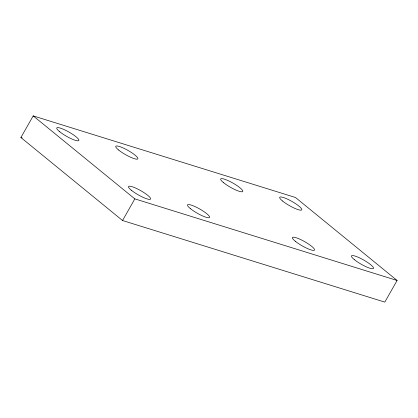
<?xml version="1.0" encoding="UTF-8"?>
<svg xmlns="http://www.w3.org/2000/svg" width="418" height="418" viewBox="0 0 418 418"><rect width="100%" height="100%" fill="white"/><g stroke="black" fill="none" stroke-linecap="round" stroke-linejoin="round"><path stroke-width="0.63" d="M20.9 137.527L33.194 115.891L295.463 197.484L397.1 280.473L384.806 302.11L122.537 220.516L20.9 137.527L22.144 137.914M122.537 220.516L134.826 198.879L397.1 280.473M33.194 115.891L134.826 198.879M282.547 201.016A12.681 2.44 29.6 0 0 301.31 210.129A12.681 2.44 29.6 0 0 288.368 199.558A12.681 2.44 29.6 0 0 282.547 201.016M59.612 131.66A12.681 2.44 29.6 0 0 78.38 140.772A12.681 2.44 29.6 0 0 65.438 130.202A12.681 2.44 29.6 0 0 59.612 131.66M118.623 150.02A12.681 2.44 29.6 0 0 137.391 159.133A12.681 2.44 29.6 0 0 124.449 148.562A12.681 2.44 29.6 0 0 118.623 150.02M223.536 182.661A12.681 2.44 29.6 0 0 242.299 191.768A12.681 2.44 29.6 0 0 229.357 181.198A12.681 2.44 29.6 0 0 223.536 182.661M131.356 190.242A12.681 2.44 29.6 0 0 150.119 199.349A12.681 2.44 29.6 0 0 137.177 188.784A12.681 2.44 29.6 0 0 131.356 190.242M190.368 208.603A12.681 2.44 29.6 0 0 209.131 217.71A12.681 2.44 29.6 0 0 196.188 207.14A12.681 2.44 29.6 0 0 190.368 208.603M295.275 241.238A12.681 2.44 29.6 0 0 314.043 250.351A12.681 2.44 29.6 0 0 301.096 239.78A12.681 2.44 29.6 0 0 295.275 241.238M354.286 259.599A12.681 2.44 29.6 0 0 373.055 268.706A12.681 2.44 29.6 0 0 360.107 258.141A12.681 2.44 29.6 0 0 354.286 259.599"/></g></svg>
